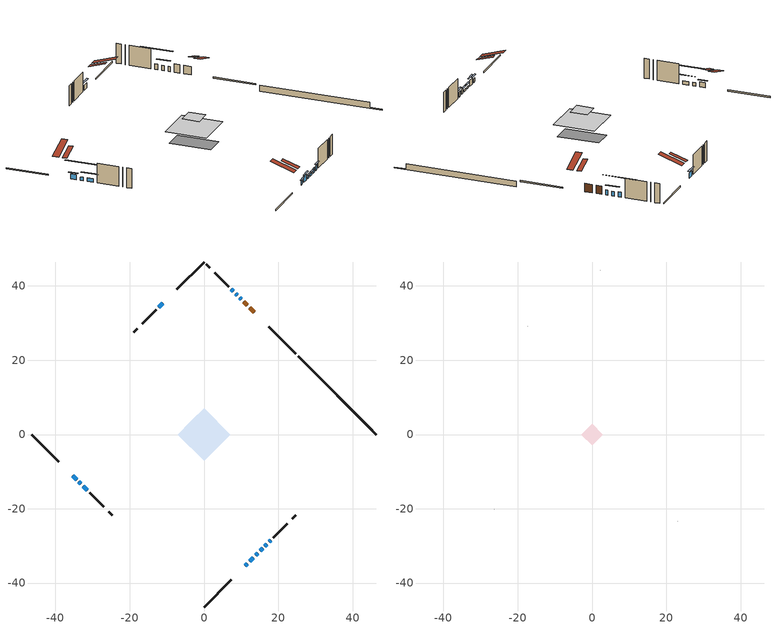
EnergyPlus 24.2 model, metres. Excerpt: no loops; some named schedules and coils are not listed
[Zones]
conditioned space
 floor adiabatic (AdiabaticFloorConstruction): -7.09,0 0,7.09 7.09,0 0,-7.09 z3.29
 floor foundation (Slab1 construction): -5.27,1.83 -1.83,5.27 5.27,-1.83 1.83,-5.27 z-0.61
 wall outside (RimJoist1 construction): 0,-46.44 7.31,-39.13 / -46.44,0 -39.13,-7.31 / 0,46.44 -7.31,39.13 / 24.7,21.74 17.39,29.05 z0.85:1.15
 wall outside (AdiabaticWallConstruction 1): 13.58,32.86 12.28,34.16 / 11.62,34.81 10.64,35.8 z0.85:2.88
 wall outside (AdiabaticWallConstruction): 9.98,36.46 9.65,36.79 / -35.31,-11.12 -34.31,-12.13 / 16.41,-30.03 16.85,-29.59 / 17.5,-28.93 18.01,-28.43 z0.85:2.07; 11.12,-35.31 11.68,-34.76 z0.85:1.77; 12.34,-34.1 13.27,-33.17 z0.85:2.3; -33.65,-12.78 -33.15,-13.29 z0.85:1.67; 13.93,-32.51 14.47,-31.97 / 15.12,-31.32 15.75,-30.68 z0.85:1.36; 8.99,37.44 8.51,37.93 z0.85:2.02; -32.49,-13.94 -31.41,-15.02 z0.85:1.69; 7.85,38.59 7.31,39.13 / -11.12,35.31 -12.2,34.23 z0.85:2.12
 wall outside (Wall1 construction): 18.66,-27.77 22.43,-24.01 / -30.76,-15.68 -27,-19.44 / -12.86,33.58 -16.62,29.82 / 6.65,39.78 2.89,43.54 z0.85:5.73
 wall outside (Wall4 construction): 23.75,-22.68 24.66,-21.78 / -25.67,-20.77 -24.76,-21.68 / -17.95,28.49 -18.86,27.58 / 1.56,44.87 0.66,45.78 z0.85:5.73
 wall foundation (FoundationWall1 construction): 25.36,21.08,-0.61 25.36,21.08,0.85 44.33,2.11,0.85 44.33,2.11,-0.38 46.44,0,-0.38 46.44,0,-0.61
 window (WindowConstruction 9): 9.98,36.46 9.65,36.79 z0.85:2.07
 window (WindowConstruction 5): 11.12,-35.31 11.68,-34.76 z0.85:1.76
 window (WindowConstruction 6): 12.34,-34.1 13.27,-33.17 z0.85:2.3
 window (WindowConstruction 7): -35.31,-11.12 -34.31,-12.13 z0.85:2.07
 window (WindowConstruction 8): -33.65,-12.78 -33.15,-13.29 z0.85:1.66
 window (WindowConstruction 11): 13.93,-32.51 14.47,-31.97 z0.85:1.36
 window (WindowConstruction 12): 15.12,-31.32 15.75,-30.69 z0.85:1.36
 window (WindowConstruction): 8.99,37.45 8.51,37.93 z0.85:2.02
 window (WindowConstruction 1): -32.49,-13.94 -31.41,-15.02 z0.85:1.69
 window (WindowConstruction 10): 16.41,-30.03 16.85,-29.59 z0.85:2.07
 window (WindowConstruction 2): 7.85,38.59 7.31,39.13 z0.85:2.12
 window (WindowConstruction 3): -11.12,35.31 -12.2,34.24 z0.85:2.12
 window (WindowConstruction 4): 17.51,-28.93 18.01,-28.43 z0.85:2.07
 door (Door): 13.58,32.86 12.28,34.16 z0.85:2.88
 door (Door 1): 11.62,34.81 10.64,35.8 z0.85:2.88
 ceiling adiabatic (AdiabaticFloorConstruction): 0,-7.09 7.09,0 0,7.09 -7.09,0 z3.29
 roof outside (Roof1 construction): 9.05,-37.39,5.73 4.94,-33.28,7.66 3.86,-34.36,7.66 7.97,-38.47,5.73; -37.39,-9.05,5.73 -33.28,-4.94,7.66 -34.36,-3.86,7.66 -38.47,-7.97,5.73; -9.05,37.39,5.73 -4.94,33.28,7.66 -3.86,34.36,7.66 -7.97,38.47,5.73; 15.65,30.79,5.73 11.54,26.68,7.66 12.63,25.6,7.66 16.73,29.7,5.73
attic - vented
 floor to conditioned space (Floor1 construction Reversed): -2.96,0 0,2.96 2.96,0 0,-2.96 z5.73
 wall outside (Wall3 construction): 23.08,-23.35 23.1,-23.34 / -26.34,-20.1 -26.33,-20.11 / -17.28,29.16 -17.29,29.15 / 2.24,44.2 2.22,44.22 z0.85:5.73
 roof outside (Roof2 construction): 10.47,-35.97,5.73 7.59,-33.09,7.08 6.83,-33.85,7.08 9.71,-36.73,5.73; -35.97,-10.47,5.73 -33.09,-7.59,7.08 -33.85,-6.83,7.08 -36.73,-9.71,5.73; -10.47,35.97,5.73 -7.59,33.09,7.08 -6.83,33.85,7.08 -9.71,36.73,5.73; 14.23,32.2,5.73 11.35,29.32,7.08 12.11,28.56,7.08 14.99,31.44,5.73
shading: 12.11,-34.33 10.69,-35.74 10.9,-35.96 12.32,-34.54 z2.37; 13.7,-32.74 11.91,-34.53 12.12,-34.74 13.91,-32.95 z2.91; -33.98,-12.45 -35.64,-10.8 -35.85,-11.01 -34.19,-12.66 z2.53; -30.56,-15.88 -36.24,-10.2 -36.45,-10.41 -30.77,-16.09 z5.32; 14.9,-31.54 13.5,-32.94 13.71,-33.15 15.11,-31.75 z1.97; 16.18,-30.25 14.69,-31.75 14.9,-31.96 16.39,-30.47 z1.97; 7.54,38.9 9.96,36.48 10.17,36.69 7.75,39.11 z3.39; -30.45,-15.99 -33.46,-12.98 -33.67,-13.19 -30.66,-16.2 z3.06; 4.72,41.72 10.44,36 10.65,36.21 4.93,41.93 z5.78; -12.74,33.7 -10.59,35.85 -10.8,36.06 -12.95,33.91 z2.88; 18.44,-28 17.07,-29.36 17.29,-29.57 18.65,-28.21 z2.68
[Building]
Building 1: Terrain=Suburbs
[Site:Location]
Mont Joli AP_QC: Latitude {deg}=48.61; Longitude {deg}=-68.21; Time Zone {hr}=-5; Elevation {m}=52; Keep Site Location Information=Yes
[Site:GroundTemperature:Shallow]
-0.843868, -3.04892, -3.2255, -2.1791, 2.02165, 6.20283, 9.82768, 12.1239, 12.319, 10.4514, 6.91898, 2.86606
[Site:WaterMainsTemperature]
Calculation Method=Schedule; Temperature Schedule=mains temperature schedule
[Material] Roughness=Rough; Thermal Absorptance=0.9
Name | Thickness {m} | Conductivity {W/m-K} | Density {kg/m3} | Specific Heat {J/kg-K} | Solar Absorptance | Visible Absorptance
asphalt or fiberglass shingles | 0.00635 | 0.162714 | 1121.4 | 1465.45 | 0.4 | 0.4
ceiling stud and cavity | 0.1397 | 0.0922525 | 65.682 | 1177.47 | 0.7 | 0.7
concrete 4.0 in. | 0.1016 | 1.803125 | 2242.8 | 837.4 | 0.7 | 0.7
concrete 8.0 in. | 0.2032 | 1.803125 | 2242.8 | 837.4 | 0.7 | 0.7
door material | 0.04445 | 0.0451087 | 512.64 | 1214.23 | 0.7 | 0.7
door material 1 | 0.04445 | 0.188738 | 512.64 | 1214.23 | 0.7 | 0.7
floor covering | 0.0127 | 0.0433444 | 54.468 | 1339.84 | 0.6 | 0.6
floor rigid ins; wall rigid ins | 0.512978 | 0.029427 | 32.04 | 1214.23 | 0.7 | 0.7
floor stud and cavity | 0.1397 | 1.75129 | 37.0049 | 1207.88 | 0.7 | 0.7
furniture material conditioned space 1 | 0.1524 | 0.115458 | 640.8 | 1214.23 | 0.6 | 0.6
gypsum board | 0.0127 | 0.160291 | 801 | 837.4 | 0.6 | 0.6
osb sheathing 0.5 in. | 0.0127 | 0.115458 | 512.64 | 1214.23 | 0.7 | 0.7
osb sheathing 0.75 in. | 0.01905 | 0.115458 | 512.64 | 1214.23 | 0.7 | 0.7
rim joist stud and cavity | 0.0508 | 0.182071 | 50.32683 | 1063.81 | 0.6 | 0.6
roof stud and cavity | 0.2032 | 0.140769 | 78.34581 | 1123.46 | 0.7 | 0.7
wall stud and cavity | 0.1397 | 0.171359 | 139.0536 | 1170.24 | 0.7 | 0.7
wall stud and cavity 1 | 0.0889 | 6.9971 | 50.32683 | 1063.81 | 0.6 | 0.6
wall stud and cavity 2 | 0.1397 | 0.245901 | 139.0536 | 1170.24 | 0.7 | 0.7
wall stud and cavity 3 | 0.0889 | 0.380278 | 52.3479 | 1209.89 | 0.7 | 0.7
wall stud and cavity 4 | 0.0889 | 0.391764 | 83.0341 | 1211.67 | 0.7 | 0.7
wood siding | 0.0254 | 0.102417 | 544.68 | 1172.36 | 0.4 | 0.4
wood siding 1 | 0.00254 | 0.102417 | 544.68 | 1172.36 | 0.4 | 0.4
wood siding 2; wood siding 3; wood siding 4 | 0.0254 | 0.102417 | 544.68 | 1172.36 | 0.7 | 0.7
[WindowMaterial:SimpleGlazingSystem]
Name | U-Factor {W/m2-K} | Solar Heat Gain Coefficient
WindowMaterial | 3.01388 | 0.51
WindowMaterial 1 | 3.04 | 0.48
WindowMaterial 10 | 3.04795 | 0.43
WindowMaterial 2 | 3.00196 | 0.53
WindowMaterial 3 | 3.00934 | 0.52
WindowMaterial 4 | 3.03035 | 0.49
WindowMaterial 5 | 2.96619 | 0.59
WindowMaterial 6 | 3.04511 | 0.46
WindowMaterial 7 | 4.19434 | 0.66
WindowMaterial 8 | 4.0734 | 0.67
WindowMaterial 9 | 3.05817 | 0.41
[Construction]
AdiabaticFloorConstruction: floor stud and cavity, floor rigid ins, osb sheathing 0.75 in., floor covering
AdiabaticWallConstruction: wood siding 3, wall rigid ins, wall stud and cavity 3, gypsum board
AdiabaticWallConstruction 1: wood siding 4, wall rigid ins, wall stud and cavity 3, gypsum board
Door: door material
Door 1: door material 1
Floor1 construction Reversed: gypsum board, ceiling stud and cavity
FoundationWall1 construction: concrete 8.0 in.
furniture construction conditioned space 1: furniture material conditioned space 1
PartitionWallConstruction: gypsum board, wall stud and cavity 4, gypsum board
RimJoist1 construction: wood siding 2, rim joist stud and cavity
Roof1 construction: asphalt or fiberglass shingles, osb sheathing 0.75 in., roof stud and cavity, gypsum board
Roof2 construction: asphalt or fiberglass shingles
Slab1 construction: concrete 4.0 in.
Wall1 construction: wood siding, osb sheathing 0.5 in., wall stud and cavity, gypsum board
Wall3 construction: wood siding 1, wall stud and cavity 1
Wall4 construction: wood siding, osb sheathing 0.5 in., wall stud and cavity 2, gypsum board
WindowConstruction: WindowMaterial
WindowConstruction 1: WindowMaterial 1
WindowConstruction 10: WindowMaterial 8
WindowConstruction 11: WindowMaterial 9
WindowConstruction 12: WindowMaterial 10
WindowConstruction 2; WindowConstruction 3: WindowMaterial 2
WindowConstruction 4; WindowConstruction 7: WindowMaterial 3
WindowConstruction 5: WindowMaterial 4
WindowConstruction 6: WindowMaterial 5
WindowConstruction 8: WindowMaterial 6
WindowConstruction 9: WindowMaterial 7
[Zone] Multiplier=1; Part of Total Floor Area=Yes
Name | Volume {m3}
attic - vented | 3.85508
conditioned space | 298.5
[Space]
Name | Zone | Volume {m3}
attic - vented 1 | attic - vented | 3.85508
conditioned space 1 | conditioned space | 298.5
[ZoneInfiltration:EffectiveLeakageArea]
infil attic - vented 1: Zone or Space=attic - vented 1; Schedule=Always On Discrete; Effective Air Leakage Area {cm2}=608.348; Stack Coefficient=0.000433543; Wind Coefficient=1.40681e-05
[ZoneMixing]
whole house fan mix: Zone or Space=attic - vented; Schedule=Always On Continuous; Design Flow Rate Calculation Method=Flow/Zone; Design Flow Rate {m3/s}=0; Source Zone or Space=conditioned space
[SurfaceProperty:ExposedFoundationPerimeter]
Slab1: Exposed Perimeter Calculation Method=TotalExposedPerimeter; Total Exposed Perimeter {m}=29.81
[InternalMass] Zone or ZoneList=conditioned space; Space or SpaceList=conditioned space 1
Name | Construction | Surface Area {m2}
furniture mass conditioned space 1 | furniture construction conditioned space 1 | 59.7279
partition wall mass | PartitionWallConstruction | 149.32
[Lights]
interior lighting: Zone or ZoneList or Space or SpaceList=conditioned space 1; Schedule=interior lighting schedule; Design Level Calculation Method=LightingLevel; Lighting Level {W}=343.2; Return Air Fraction=0; Fraction Radiant=0.6; Fraction Visible=0.2; Fraction Replaceable=1
[People]
occupants: Zone or ZoneList or Space or SpaceList=conditioned space 1; Number of People Schedule=occupants schedule; Number of People Calculation Method=People; Number of People=3; Fraction Radiant=0.314171; Sensible Heat Fraction=0.56303; Activity Level Schedule=occupants activity schedule; Carbon Dioxide Generation Rate {m3/s-W}=0; Enable ASHRAE 55 Comfort Warnings=No; Mean Radiant Temperature Calculation Type=EnclosureAveraged
[ElectricEquipment] Zone or ZoneList or Space or SpaceList=conditioned space 1; Design Level Calculation Method=EquipmentLevel
Name | Schedule | Design Level {W} | Fraction Latent | Fraction Radiant | Fraction Lost
clothes dryer | clothes dryer schedule | 140.772 | 0.015 | 0.081 | 0.85
clothes washer | clothes washer schedule | 32.1985 | 0.03 | 0.162 | 0.7
cooking range | cooking range schedule | 215.147 | 0.08 | 0.432 | 0.2
dishwasher | dishwasher schedule | 66.8632 | 0.3 | 0.18 | 0.4
fridge | fridge schedule | 72.9452 | 0 | 0.6 | 0
mech vent bath fan 0 | mech vent bath fan 0 schedule | 100 | 0 | 0 | 1
mech vent house fan | mech vent house fan schedule | 0 | 0 | 0 | 1
mech vent house fan cfis | mech vent house fan cfis schedule | 0 | 0 | 0 | 0
misc plug loads | misc plug loads schedule | 494.7 | 0.045 | 0.513 | 0.1
whole house fan | Always On Discrete | 0 | 0 | 0 | 1
[OtherEquipment] Zone or ZoneList or Space or SpaceList=conditioned space 1; Design Level Calculation Method=EquipmentLevel
Name | Fuel Type | Schedule | Design Level {W} | Fraction Latent | Fraction Radiant | Fraction Lost
clothes dryer 1 | Electricity | clothes dryer schedule | 0 | 0.015 | 0.081 | 0.85
cooking range 1 | Electricity | cooking range schedule | 0 | 0.08 | 0.432 | 0.2
general water use latent | None | general water use schedule | 62.594 | 1 | 0 | 0
general water use sensible | None | general water use schedule | -61.6891 | 0 | 0.6 | 0
mech vent house fan latent load | None | Always On Discrete | 0 | 1 | 0 | 0
mech vent house fan sensible load | None | Always On Discrete | 0 | 0 | 0 | 0
water heater energy adjustment1 | Electricity | Always On Discrete | 0.01 | 0 | 0 | 1
[ZoneInfiltration:DesignFlowRate] Zone or ZoneList or Space or SpaceList=conditioned space 1; Schedule=Always On Discrete; Design Flow Rate Calculation Method=Flow/Zone; Design Flow Rate {m3/s}=0
infil flow; natural vent flow; whole house fan flow
[ZoneControl:Thermostat]
conditioned space Thermostat: Zone or ZoneList=conditioned space; Control Type Schedule=conditioned space Thermostat Schedule; Control 1=conditioned space temperature setpoint; Temperature Difference Between Cutout And Setpoint {deltaC}=0
[ThermostatSetpoint:DualSetpoint]
conditioned space temperature setpoint: Heating Setpoint Temperature Schedule=heating setpoint; Cooling Setpoint Temperature Schedule=cooling setpoint
[AirLoopHVAC:UnitarySystem]
unit heater unitary system: Control Type=Load; Controlling Zone or Thermostat Location=conditioned space; Dehumidification Control Type=None; Availability Schedule=Always On Discrete; Supply Fan=unit heater supply fan; Fan Placement=BlowThrough; Supply Air Fan Operating Mode Schedule=unit heater auto fan schedule; Heating Coil=unit heater htg coil; DX Heating Coil Sizing Ratio=1; Use DOAS DX Cooling Coil=No; Minimum Supply Air Temperature {C}=2; Latent Load Control=SensibleOnlyLoadControl; Cooling Supply Air Flow Rate Method=None; Heating Supply Air Flow Rate Method=SupplyAirFlowRate; Heating Supply Air Flow Rate {m3/s}=1.13834; No Load Supply Air Flow Rate Method=SupplyAirFlowRate; No Load Supply Air Flow Rate {m3/s}=0; No Load Supply Air Flow Rate Control Set To Low Speed=Yes; Maximum Supply Air Temperature {C}=48.8889; Maximum Outdoor Dry-Bulb Temperature for Supplemental Heater Operation {C}=21; Ancillary On-Cycle Electric Power {W}=0; Ancillary Off-Cycle Electric Power {W}=0
[Zone equipment]
conditioned space: unit heater unitary system, electric baseboard
[Foundation:Kiva]
Foundation Kiva 1: Initial Indoor Air Temperature {C}=18; Wall Height Above Grade {m}=0.849996; Wall Depth Below Slab {m}=0.2032
[Foundation:Kiva:Settings]
Soil Conductivity {W/m-K}=0.849921; Soil Density {kg/m3}=1842.3; Soil Specific Heat {J/kg-K}=418.7; Ground Solar Absorptivity=0.9; Ground Thermal Absorptivity=0.9; Ground Surface Roughness {m}=0.03; Far-Field Width {m}=40; Deep-Ground Boundary Condition=ZeroFlux; Deep-Ground Depth {m}=40; Minimum Cell Dimension {m}=0.2; Maximum Cell Growth Coefficient=3; Simulation Timestep=Timestep
[Exterior:Lights]
exterior lighting: Schedule=exterior lighting schedule; Design Level {W}=75.6
[EnergyManagementSystem:Sensor] Output:Variable or Output:Meter Index Key=conditioned space
Name | Output:Variable or Output:Meter
conditioned_space_clg_unmet_s | Zone Cooling Setpoint Not Met Time
conditioned_space_htg_unmet_s | Zone Heating Setpoint Not Met Time
fridge_tin_s; tin_s; tin_s_1 | Zone Mean Air Temperature
tout_s | Zone Outdoor Air Drybulb Temperature
win_s | Zone Air Humidity Ratio
[Schedule:Constant]
Name | Hourly Value
Always On Continuous; mech vent house fan schedule; mech vent house fan cfis schedule; Always On Discrete | 1
occupants activity schedule | 117.228
fridge schedule; unit heater auto fan schedule | 0
[Schedule:Week:Daily]
interior lighting schedule Week Rule - Jan1-Jan27: interior lighting schedule day, interior lighting schedule day, interior lighting schedule day, interior lighting schedule day, interior lighting schedule day, interior lighting schedule day, interior lighting schedule day, interior lighting schedule default day, interior lighting schedule default day, interior lighting schedule default day, interior lighting schedule default day, interior lighting schedule default day
interior lighting schedule Week Rule - Jan28-Feb3: interior lighting schedule day, interior lighting schedule day, interior lighting schedule day, interior lighting schedule day, interior lighting schedule day 1, interior lighting schedule day 1, interior lighting schedule day 1, interior lighting schedule default day, interior lighting schedule default day, interior lighting schedule default day, interior lighting schedule default day, interior lighting schedule default day
interior lighting schedule Week Rule - Feb4-Feb24: interior lighting schedule day 1, interior lighting schedule day 1, interior lighting schedule day 1, interior lighting schedule day 1, interior lighting schedule day 1, interior lighting schedule day 1, interior lighting schedule day 1, interior lighting schedule default day, interior lighting schedule default day, interior lighting schedule default day, interior lighting schedule default day, interior lighting schedule default day
interior lighting schedule Week Rule - Feb25-Mar3: interior lighting schedule day 1, interior lighting schedule day 1, interior lighting schedule day 1, interior lighting schedule day 1, interior lighting schedule day 2, interior lighting schedule day 2, interior lighting schedule day 2, interior lighting schedule default day, interior lighting schedule default day, interior lighting schedule default day, interior lighting schedule default day, interior lighting schedule default day
interior lighting schedule Week Rule - Mar4-Mar31: interior lighting schedule day 2, interior lighting schedule day 2, interior lighting schedule day 2, interior lighting schedule day 2, interior lighting schedule day 2, interior lighting schedule day 2, interior lighting schedule day 2, interior lighting schedule default day, interior lighting schedule default day, interior lighting schedule default day, interior lighting schedule default day, interior lighting schedule default day
interior lighting schedule Week Rule - Apr1-Apr28: interior lighting schedule day 3, interior lighting schedule day 3, interior lighting schedule day 3, interior lighting schedule day 3, interior lighting schedule day 3, interior lighting schedule day 3, interior lighting schedule day 3, interior lighting schedule default day, interior lighting schedule default day, interior lighting schedule default day, interior lighting schedule default day, interior lighting schedule default day
interior lighting schedule Week Rule - Apr29-May5: interior lighting schedule day 3, interior lighting schedule day 3, interior lighting schedule day 4, interior lighting schedule day 4, interior lighting schedule day 4, interior lighting schedule day 4, interior lighting schedule day 4, interior lighting schedule default day, interior lighting schedule default day, interior lighting schedule default day, interior lighting schedule default day, interior lighting schedule default day
interior lighting schedule Week Rule - May6-May26: interior lighting schedule day 4, interior lighting schedule day 4, interior lighting schedule day 4, interior lighting schedule day 4, interior lighting schedule day 4, interior lighting schedule day 4, interior lighting schedule day 4, interior lighting schedule default day, interior lighting schedule default day, interior lighting schedule default day, interior lighting schedule default day, interior lighting schedule default day
interior lighting schedule Week Rule - May27-Jun2: interior lighting schedule day 4, interior lighting schedule day 4, interior lighting schedule day 4, interior lighting schedule day 4, interior lighting schedule day 4, interior lighting schedule day 5, interior lighting schedule day 5, interior lighting schedule default day, interior lighting schedule default day, interior lighting schedule default day, interior lighting schedule default day, interior lighting schedule default day
interior lighting schedule Week Rule - Jun3-Jun30: interior lighting schedule day 5, interior lighting schedule day 5, interior lighting schedule day 5, interior lighting schedule day 5, interior lighting schedule day 5, interior lighting schedule day 5, interior lighting schedule day 5, interior lighting schedule default day, interior lighting schedule default day, interior lighting schedule default day, interior lighting schedule default day, interior lighting schedule default day
interior lighting schedule Week Rule - Jul1-Jul28: interior lighting schedule day 6, interior lighting schedule day 6, interior lighting schedule day 6, interior lighting schedule day 6, interior lighting schedule day 6, interior lighting schedule day 6, interior lighting schedule day 6, interior lighting schedule default day, interior lighting schedule default day, interior lighting schedule default day, interior lighting schedule default day, interior lighting schedule default day
interior lighting schedule Week Rule - Jul29-Aug4: interior lighting schedule day 6, interior lighting schedule day 6, interior lighting schedule day 6, interior lighting schedule day 7, interior lighting schedule day 7, interior lighting schedule day 7, interior lighting schedule day 7, interior lighting schedule default day, interior lighting schedule default day, interior lighting schedule default day, interior lighting schedule default day, interior lighting schedule default day
interior lighting schedule Week Rule - Aug5-Aug25: interior lighting schedule day 7, interior lighting schedule day 7, interior lighting schedule day 7, interior lighting schedule day 7, interior lighting schedule day 7, interior lighting schedule day 7, interior lighting schedule day 7, interior lighting schedule default day, interior lighting schedule default day, interior lighting schedule default day, interior lighting schedule default day, interior lighting schedule default day
interior lighting schedule Week Rule - Aug26-Sep1: interior lighting schedule day 7, interior lighting schedule day 7, interior lighting schedule day 7, interior lighting schedule day 7, interior lighting schedule day 7, interior lighting schedule day 7, interior lighting schedule day 8, interior lighting schedule default day, interior lighting schedule default day, interior lighting schedule default day, interior lighting schedule default day, interior lighting schedule default day
interior lighting schedule Week Rule - Sep2-Sep29: interior lighting schedule day 8, interior lighting schedule day 8, interior lighting schedule day 8, interior lighting schedule day 8, interior lighting schedule day 8, interior lighting schedule day 8, interior lighting schedule day 8, interior lighting schedule default day, interior lighting schedule default day, interior lighting schedule default day, interior lighting schedule default day, interior lighting schedule default day
interior lighting schedule Week Rule - Sep30-Oct6: interior lighting schedule day 8, interior lighting schedule day 9, interior lighting schedule day 9, interior lighting schedule day 9, interior lighting schedule day 9, interior lighting schedule day 9, interior lighting schedule day 9, interior lighting schedule default day, interior lighting schedule default day, interior lighting schedule default day, interior lighting schedule default day, interior lighting schedule default day
interior lighting schedule Week Rule - Oct7-Oct27: interior lighting schedule day 9, interior lighting schedule day 9, interior lighting schedule day 9, interior lighting schedule day 9, interior lighting schedule day 9, interior lighting schedule day 9, interior lighting schedule day 9, interior lighting schedule default day, interior lighting schedule default day, interior lighting schedule default day, interior lighting schedule default day, interior lighting schedule default day
interior lighting schedule Week Rule - Oct28-Nov3: interior lighting schedule day 9, interior lighting schedule day 9, interior lighting schedule day 9, interior lighting schedule day 9, interior lighting schedule day 10, interior lighting schedule day 10, interior lighting schedule day 10, interior lighting schedule default day, interior lighting schedule default day, interior lighting schedule default day, interior lighting schedule default day, interior lighting schedule default day
interior lighting schedule Week Rule - Nov4-Nov24: interior lighting schedule day 10, interior lighting schedule day 10, interior lighting schedule day 10, interior lighting schedule day 10, interior lighting schedule day 10, interior lighting schedule day 10, interior lighting schedule day 10, interior lighting schedule default day, interior lighting schedule default day, interior lighting schedule default day, interior lighting schedule default day, interior lighting schedule default day
interior lighting schedule Week Rule - Nov25-Dec1: interior lighting schedule day 10, interior lighting schedule day 10, interior lighting schedule day 10, interior lighting schedule day 10, interior lighting schedule day 10, interior lighting schedule day 10, interior lighting schedule day 11, interior lighting schedule default day, interior lighting schedule default day, interior lighting schedule default day, interior lighting schedule default day, interior lighting schedule default day
interior lighting schedule Week Rule - Dec2-Dec31: interior lighting schedule day 11, interior lighting schedule day 11, interior lighting schedule day 11, interior lighting schedule day 11, interior lighting schedule day 11, interior lighting schedule day 11, interior lighting schedule day 11, interior lighting schedule default day, interior lighting schedule default day, interior lighting schedule default day, interior lighting schedule default day, interior lighting schedule default day
occupants schedule Week Rule - Jan1-Dec31: occupants schedule day, occupants schedule day, occupants schedule day, occupants schedule day, occupants schedule day, occupants schedule day, occupants schedule day, occupants schedule default day, occupants schedule default day, occupants schedule default day, occupants schedule default day, occupants schedule default day
clothes dryer schedule Week Rule - Jan1-Dec31: clothes dryer schedule day, clothes dryer schedule day, clothes dryer schedule day, clothes dryer schedule day, clothes dryer schedule day, clothes dryer schedule day, clothes dryer schedule day, clothes dryer schedule default day, clothes dryer schedule default day, clothes dryer schedule default day, clothes dryer schedule default day, clothes dryer schedule default day
clothes washer schedule Week Rule - Jan1-Dec31: clothes washer schedule day, clothes washer schedule day, clothes washer schedule day, clothes washer schedule day, clothes washer schedule day, clothes washer schedule day, clothes washer schedule day, clothes washer schedule default day, clothes washer schedule default day, clothes washer schedule default day, clothes washer schedule default day, clothes washer schedule default day
cooking range schedule Week Rule - Jan1-Dec31: cooking range schedule day, cooking range schedule day, cooking range schedule day, cooking range schedule day, cooking range schedule day, cooking range schedule day, cooking range schedule day, cooking range schedule default day, cooking range schedule default day, cooking range schedule default day, cooking range schedule default day, cooking range schedule default day
dishwasher schedule Week Rule - Jan1-Dec31: dishwasher schedule day, dishwasher schedule day, dishwasher schedule day, dishwasher schedule day, dishwasher schedule day, dishwasher schedule day, dishwasher schedule day, dishwasher schedule default day, dishwasher schedule default day, dishwasher schedule default day, dishwasher schedule default day, dishwasher schedule default day
mech vent bath fan 0 schedule Week Rule - Jan1-Dec31: mech vent bath fan 0 schedule day, mech vent bath fan 0 schedule day, mech vent bath fan 0 schedule day, mech vent bath fan 0 schedule day, mech vent bath fan 0 schedule day, mech vent bath fan 0 schedule day, mech vent bath fan 0 schedule day, mech vent bath fan 0 schedule default day, mech vent bath fan 0 schedule default day, mech vent bath fan 0 schedule default day, mech vent bath fan 0 schedule default day, mech vent bath fan 0 schedule default day
misc plug loads schedule Week Rule - Jan1-Dec31: misc plug loads schedule day, misc plug loads schedule day, misc plug loads schedule day, misc plug loads schedule day, misc plug loads schedule day, misc plug loads schedule day, misc plug loads schedule day, misc plug loads schedule default day, misc plug loads schedule default day, misc plug loads schedule default day, misc plug loads schedule default day, misc plug loads schedule default day
general water use schedule Week Rule - Jan1-Dec31: general water use schedule day, general water use schedule day, general water use schedule day, general water use schedule day, general water use schedule day, general water use schedule day, general water use schedule day, general water use schedule default day, general water use schedule default day, general water use schedule default day, general water use schedule default day, general water use schedule default day
exterior lighting schedule Week Rule - Jan1-Jan27: exterior lighting schedule day, exterior lighting schedule day, exterior lighting schedule day, exterior lighting schedule day, exterior lighting schedule day, exterior lighting schedule day, exterior lighting schedule day, exterior lighting schedule default day, exterior lighting schedule default day, exterior lighting schedule default day, exterior lighting schedule default day, exterior lighting schedule default day
exterior lighting schedule Week Rule - Jan28-Feb3: exterior lighting schedule day, exterior lighting schedule day, exterior lighting schedule day, exterior lighting schedule day, exterior lighting schedule day 1, exterior lighting schedule day 1, exterior lighting schedule day 1, exterior lighting schedule default day, exterior lighting schedule default day, exterior lighting schedule default day, exterior lighting schedule default day, exterior lighting schedule default day
exterior lighting schedule Week Rule - Feb4-Feb24: exterior lighting schedule day 1, exterior lighting schedule day 1, exterior lighting schedule day 1, exterior lighting schedule day 1, exterior lighting schedule day 1, exterior lighting schedule day 1, exterior lighting schedule day 1, exterior lighting schedule default day, exterior lighting schedule default day, exterior lighting schedule default day, exterior lighting schedule default day, exterior lighting schedule default day
exterior lighting schedule Week Rule - Feb25-Mar3: exterior lighting schedule day 1, exterior lighting schedule day 1, exterior lighting schedule day 1, exterior lighting schedule day 1, exterior lighting schedule day 2, exterior lighting schedule day 2, exterior lighting schedule day 2, exterior lighting schedule default day, exterior lighting schedule default day, exterior lighting schedule default day, exterior lighting schedule default day, exterior lighting schedule default day
exterior lighting schedule Week Rule - Mar4-Mar31: exterior lighting schedule day 2, exterior lighting schedule day 2, exterior lighting schedule day 2, exterior lighting schedule day 2, exterior lighting schedule day 2, exterior lighting schedule day 2, exterior lighting schedule day 2, exterior lighting schedule default day, exterior lighting schedule default day, exterior lighting schedule default day, exterior lighting schedule default day, exterior lighting schedule default day
exterior lighting schedule Week Rule - Apr1-Apr28: exterior lighting schedule day 3, exterior lighting schedule day 3, exterior lighting schedule day 3, exterior lighting schedule day 3, exterior lighting schedule day 3, exterior lighting schedule day 3, exterior lighting schedule day 3, exterior lighting schedule default day, exterior lighting schedule default day, exterior lighting schedule default day, exterior lighting schedule default day, exterior lighting schedule default day
exterior lighting schedule Week Rule - Apr29-May5: exterior lighting schedule day 3, exterior lighting schedule day 3, exterior lighting schedule day 4, exterior lighting schedule day 4, exterior lighting schedule day 4, exterior lighting schedule day 4, exterior lighting schedule day 4, exterior lighting schedule default day, exterior lighting schedule default day, exterior lighting schedule default day, exterior lighting schedule default day, exterior lighting schedule default day
exterior lighting schedule Week Rule - May6-May26: exterior lighting schedule day 4, exterior lighting schedule day 4, exterior lighting schedule day 4, exterior lighting schedule day 4, exterior lighting schedule day 4, exterior lighting schedule day 4, exterior lighting schedule day 4, exterior lighting schedule default day, exterior lighting schedule default day, exterior lighting schedule default day, exterior lighting schedule default day, exterior lighting schedule default day
exterior lighting schedule Week Rule - May27-Jun2: exterior lighting schedule day 4, exterior lighting schedule day 4, exterior lighting schedule day 4, exterior lighting schedule day 4, exterior lighting schedule day 4, exterior lighting schedule day 5, exterior lighting schedule day 5, exterior lighting schedule default day, exterior lighting schedule default day, exterior lighting schedule default day, exterior lighting schedule default day, exterior lighting schedule default day
exterior lighting schedule Week Rule - Jun3-Jun30: exterior lighting schedule day 5, exterior lighting schedule day 5, exterior lighting schedule day 5, exterior lighting schedule day 5, exterior lighting schedule day 5, exterior lighting schedule day 5, exterior lighting schedule day 5, exterior lighting schedule default day, exterior lighting schedule default day, exterior lighting schedule default day, exterior lighting schedule default day, exterior lighting schedule default day
exterior lighting schedule Week Rule - Jul1-Jul28: exterior lighting schedule day 6, exterior lighting schedule day 6, exterior lighting schedule day 6, exterior lighting schedule day 6, exterior lighting schedule day 6, exterior lighting schedule day 6, exterior lighting schedule day 6, exterior lighting schedule default day, exterior lighting schedule default day, exterior lighting schedule default day, exterior lighting schedule default day, exterior lighting schedule default day
exterior lighting schedule Week Rule - Jul29-Aug4: exterior lighting schedule day 6, exterior lighting schedule day 6, exterior lighting schedule day 6, exterior lighting schedule day 7, exterior lighting schedule day 7, exterior lighting schedule day 7, exterior lighting schedule day 7, exterior lighting schedule default day, exterior lighting schedule default day, exterior lighting schedule default day, exterior lighting schedule default day, exterior lighting schedule default day
exterior lighting schedule Week Rule - Aug5-Aug25: exterior lighting schedule day 7, exterior lighting schedule day 7, exterior lighting schedule day 7, exterior lighting schedule day 7, exterior lighting schedule day 7, exterior lighting schedule day 7, exterior lighting schedule day 7, exterior lighting schedule default day, exterior lighting schedule default day, exterior lighting schedule default day, exterior lighting schedule default day, exterior lighting schedule default day
[Schedule:Year]
interior lighting schedule: interior lighting schedule Week Rule - Jan1-Jan27, 1, 1, 1, 27, interior lighting schedule Week Rule - Jan28-Feb3, 1, 28, 2, 3, interior lighting schedule Week Rule - Feb4-Feb24, 2, 4, 2, 24, interior lighting schedule Week Rule - Feb25-Mar3, 2, 25, 3, 3, interior lighting schedule Week Rule - Mar4-Mar31, 3, 4, 3, 31, interior lighting schedule Week Rule - Apr1-Apr28, 4, 1, 4, 28, interior lighting schedule Week Rule - Apr29-May5, 4, 29, 5, 5, interior lighting schedule Week Rule - May6-May26, 5, 6, 5, 26, interior lighting schedule Week Rule - May27-Jun2, 5, 27, 6, 2, interior lighting schedule Week Rule - Jun3-Jun30, 6, 3, 6, 30, interior lighting schedule Week Rule - Jul1-Jul28, 7, 1, 7, 28, interior lighting schedule Week Rule - Jul29-Aug4, 7, 29, 8, 4, interior lighting schedule Week Rule - Aug5-Aug25, 8, 5, 8, 25, interior lighting schedule Week Rule - Aug26-Sep1, 8, 26, 9, 1, interior lighting schedule Week Rule - Sep2-Sep29, 9, 2, 9, 29, interior lighting schedule Week Rule - Sep30-Oct6, 9, 30, 10, 6, interior lighting schedule Week Rule - Oct7-Oct27, 10, 7, 10, 27, interior lighting schedule Week Rule - Oct28-Nov3, 10, 28, 11, 3, interior lighting schedule Week Rule - Nov4-Nov24, 11, 4, 11, 24, interior lighting schedule Week Rule - Nov25-Dec1, 11, 25, 12, 1, interior lighting schedule Week Rule - Dec2-Dec31, 12, 2, 12, 31
occupants schedule: occupants schedule Week Rule - Jan1-Dec31, 1, 1, 12, 31
clothes dryer schedule: clothes dryer schedule Week Rule - Jan1-Dec31, 1, 1, 12, 31
clothes washer schedule: clothes washer schedule Week Rule - Jan1-Dec31, 1, 1, 12, 31
cooking range schedule: cooking range schedule Week Rule - Jan1-Dec31, 1, 1, 12, 31
dishwasher schedule: dishwasher schedule Week Rule - Jan1-Dec31, 1, 1, 12, 31
mech vent bath fan 0 schedule: mech vent bath fan 0 schedule Week Rule - Jan1-Dec31, 1, 1, 12, 31
misc plug loads schedule: misc plug loads schedule Week Rule - Jan1-Dec31, 1, 1, 12, 31
general water use schedule: general water use schedule Week Rule - Jan1-Dec31, 1, 1, 12, 31
exterior lighting schedule: exterior lighting schedule Week Rule - Jan1-Jan27, 1, 1, 1, 27, exterior lighting schedule Week Rule - Jan28-Feb3, 1, 28, 2, 3, exterior lighting schedule Week Rule - Feb4-Feb24, 2, 4, 2, 24, exterior lighting schedule Week Rule - Feb25-Mar3, 2, 25, 3, 3, exterior lighting schedule Week Rule - Mar4-Mar31, 3, 4, 3, 31, exterior lighting schedule Week Rule - Apr1-Apr28, 4, 1, 4, 28, exterior lighting schedule Week Rule - Apr29-May5, 4, 29, 5, 5, exterior lighting schedule Week Rule - May6-May26, 5, 6, 5, 26, exterior lighting schedule Week Rule - May27-Jun2, 5, 27, 6, 2, exterior lighting schedule Week Rule - Jun3-Jun30, 6, 3, 6, 30, exterior lighting schedule Week Rule - Jul1-Jul28, 7, 1, 7, 28, exterior lighting schedule Week Rule - Jul29-Aug4, 7, 29, 8, 4, exterior lighting schedule Week Rule - Aug5-Aug25, 8, 5, 8, 25, exterior lighting schedule Week Rule - Aug26-Sep1, 8, 26, 9, 1, exterior lighting schedule Week Rule - Sep2-Sep29, 9, 2, 9, 29, exterior lighting schedule Week Rule - Sep30-Oct6, 9, 30, 10, 6, exterior lighting schedule Week Rule - Oct7-Oct27, 10, 7, 10, 27, exterior lighting schedule Week Rule - Oct28-Nov3, 10, 28, 11, 3, exterior lighting schedule Week Rule - Nov4-Nov24, 11, 4, 11, 24, exterior lighting schedule Week Rule - Nov25-Dec1, 11, 25, 12, 1, exterior lighting schedule Week Rule - Dec2-Dec31, 12, 2, 12, 31
[Schedule:Compact]
conditioned space Thermostat Schedule: Through: 12/31, For: AllDays, Until: 24:00, 4
mains temperature schedule: Through: 01/01, For: AllDays, Until: 24:00, 4.55833, Through: 01/02, For: AllDays, Until: 24:00, 4.48833, Through: 01/03, For: AllDays, Until: 24:00, 4.41944, Through: 01/04, For: AllDays, Until: 24:00, 4.35111, Through: 01/05, For: AllDays, Until: 24:00, 4.28389, Through: 01/06, For: AllDays, Until: 24:00, 4.21778, Through: 01/07, For: AllDays, Until: 24:00, 4.15278, Through: 01/08, For: AllDays, Until: 24:00, 4.08889, Through: 01/09, For: AllDays, Until: 24:00, 4.02611, Through: 01/10, For: AllDays, Until: 24:00, 3.96444, Through: 01/11, For: AllDays, Until: 24:00, 3.90333, Through: 01/12, For: AllDays, Until: 24:00, 3.84389, Through: 01/13, For: AllDays, Until: 24:00, 3.78556, Through: 01/14, For: AllDays, Until: 24:00, 3.72833, Through: 01/15, For: AllDays, Until: 24:00, 3.67222, Through: 01/16, For: AllDays, Until: 24:00, 3.61722, Through: 01/17, For: AllDays, Until: 24:00, 3.56333, Through: 01/18, For: AllDays, Until: 24:00, 3.51111, Through: 01/19, For: AllDays, Until: 24:00, 3.46, Through: 01/20, For: AllDays, Until: 24:00, 3.41, Through: 01/21, For: AllDays, Until: 24:00, 3.36111, Through: 01/22, For: AllDays, Until: 24:00, 3.31389, Through: 01/23, For: AllDays, Until: 24:00, 3.26778, Through: 01/24, For: AllDays, Until: 24:00, 3.22278, Through: 01/25, For: AllDays, Until: 24:00, 3.17944, Through: 01/26, For: AllDays, Until: 24:00, 3.13722, Through: 01/27, For: AllDays, Until: 24:00, 3.09667, Through: 01/28, For: AllDays, Until: 24:00, 3.05722, Through: 01/29, For: AllDays, Until: 24:00, 3.01944, Through: 01/30, For: AllDays, Until: 24:00, 2.98278, Through: 01/31, For: AllDays, Until: 24:00, 2.94778, Through: 02/01, For: AllDays, Until: 24:00, 2.91389, Through: 02/02, For: AllDays, Until: 24:00, 2.88167, Through: 02/03, For: AllDays, Until: 24:00, 2.85056, Through: 02/04, For: AllDays, Until: 24:00, 2.82111, Through: 02/05, For: AllDays, Until: 24:00, 2.79278, Through: 02/06, For: AllDays, Until: 24:00, 2.76667, Through: 02/07, For: AllDays, Until: 24:00, 2.74111, Through: 02/08, For: AllDays, Until: 24:00, 2.71778, Through: 02/09, For: AllDays, Until: 24:00, 2.69556, Through: 02/10, For: AllDays, Until: 24:00, 2.675, Through: 02/11, For: AllDays, Until: 24:00, 2.65556, Through: 02/12, For: AllDays, Until: 24:00, 2.63833, Through: 02/13, For: AllDays, Until: 24:00, 2.62222, Through: 02/14, For: AllDays, Until: 24:00, 2.60722, Through: 02/15, For: AllDays, Until: 24:00, 2.59389, Through: 02/16, For: AllDays, Until: 24:00, 2.58278, Through: 02/17, For: AllDays, Until: 24:00, 2.57222, Through: 02/18, For: AllDays, Until: 24:00, 2.56389, Through: 02/19, For: AllDays, Until: 24:00, 2.55667, Through: 02/20, For: AllDays, Until: 24:00, 2.55111, Through: 02/21, For: AllDays, Until: 24:00, 2.54722, Through: 02/22, For: AllDays, Until: 24:00, 2.545, Through: 02/23, For: AllDays, Until: 24:00, 2.54389, Through: 02/24, For: AllDays, Until: 24:00, 2.54444, Through: 02/25, For: AllDays, Until: 24:00, 2.54667, Through: 02/26, For: AllDays, Until: 24:00, 2.55056, Through: 02/27, For: AllDays, Until: 24:00, 2.55556, Through: 02/28, For: AllDays, Until: 24:00, 2.56222, Through: 03/01, For: AllDays, Until: 24:00, 2.57056, Through: 03/02, For: AllDays, Until: 24:00, 2.58, Through: 03/03, For: AllDays, Until: 24:00, 2.59167, Through: 03/04, For: AllDays, Until: 24:00, 2.60444, Through: 03/05, For: AllDays, Until: 24:00, 2.61889, Through: 03/06, For: AllDays, Until: 24:00, 2.63444, Through: 03/07, For: AllDays, Until: 24:00, 2.65167, Through: 03/08, For: AllDays, Until: 24:00, 2.67056, Through: 03/09, For: AllDays, Until: 24:00, 2.69111, Through: 03/10, For: AllDays, Until: 24:00, 2.71278, Through: 03/11, For: AllDays, Until: 24:00, 2.73611, Through: 03/12, For: AllDays, Until: 24:00, 2.76111, Through: 03/13, For: AllDays, Until: 24:00, 2.78722, Through: 03/14, For: AllDays, Until: 24:00, 2.815, Through: 03/15, For: AllDays, Until: 24:00, 2.84389, Through: 03/16, For: AllDays, Until: 24:00, 2.87444, Through: 03/17, For: AllDays, Until: 24:00, 2.90667, Through: 03/18, For: AllDays, Until: 24:00, 2.94, Through: 03/19, For: AllDays, Until: 24:00, 2.975, Through: 03/20, For: AllDays, Until: 24:00, 3.01111, Through: 03/21, For: AllDays, Until: 24:00, 3.04889, Through: 03/22, For: AllDays, Until: 24:00, 3.08833, Through: 03/23, For: AllDays, Until: 24:00, 3.12833, Through: 03/24, For: AllDays, Until: 24:00, 3.17056, Through: 03/25, For: AllDays, Until: 24:00, 3.21333, Through: 03/26, For: AllDays, Until: 24:00, 3.25778, Through: 03/27, For: AllDays, Until: 24:00, 3.30389, Through: 03/28, For: AllDays, Until: 24:00, 3.35111, Through: 03/29, For: AllDays, Until: 24:00, 3.39944, Through: 03/30, For: AllDays, Until: 24:00, 3.44889, Through: 03/31, For: AllDays, Until: 24:00, 3.5, Through: 04/01, For: AllDays, Until: 24:00, 3.55222, Through: 04/02, For: AllDays, Until: 24:00, 3.60556, Through: 04/03, For: AllDays, Until: 24:00, 3.66, Through: 04/04, For: AllDays, Until: 24:00, 3.71611, Through: 04/05, For: AllDays, Until: 24:00, 3.77278, Through: 04/06, For: AllDays, Until: 24:00, 3.83111, Through: 04/07, For: AllDays, Until: 24:00, 3.89056, Through: 04/08, For: AllDays, Until: 24:00, 3.95111, Through: 04/09, For: AllDays, Until: 24:00, 4.01278, Through: 04/10, For: AllDays, Until: 24:00, 4.075, Through: 04/11, For: AllDays, Until: 24:00, 4.13889, Through: 04/12, For: AllDays, Until: 24:00, 4.20389, Through: 04/13, For: AllDays, Until: 24:00, 4.27, Through: 04/14, For: AllDays, Until: 24:00, 4.33667, Through: 04/15, For: AllDays, Until: 24:00, 4.40444, Through: 04/16, For: AllDays, Until: 24:00, 4.47333, Through: 04/17, For: AllDays, Until: 24:00, 4.54333, Through: 04/18, For: AllDays, Until: 24:00, 4.61389, Through: 04/19, For: AllDays, Until: 24:00, 4.68556, Through: 04/20, For: AllDays, Until: 24:00, 4.75833, Through: 04/21, For: AllDays, Until: 24:00, 4.83167, Through: 04/22, For: AllDays, Until: 24:00, 4.90611, Through: 04/23, For: AllDays, Until: 24:00, 4.98111, Through: 04/24, For: AllDays, Until: 24:00, 5.05722, Through: 04/25, For: AllDays, Until: 24:00, 5.13389, Through: 04/26, For: AllDays, Until: 24:00, 5.21167, Through: 04/27, For: AllDays, Until: 24:00, 5.29, Through: 04/28, For: AllDays, Until: 24:00, 5.36889, Through: 04/29, For: AllDays, Until: 24:00, 5.44833, Through: 04/30, For: AllDays, Until: 24:00, 5.52889, Through: 05/01, For: AllDays, Until: 24:00, 5.61, Through: 05/02, For: AllDays, Until: 24:00, 5.69111, Through: 05/03, For: AllDays, Until: 24:00, 5.77333, Through: 05/04, For: AllDays, Until: 24:00, 5.85667, Through: 05/05, For: AllDays, Until: 24:00, 5.94, Through: 05/06, For: AllDays, Until: 24:00, 6.02389, Through: 05/07, For: AllDays, Until: 24:00, 6.10778, Through: 05/08, For: AllDays, Until: 24:00, 6.19278, Through: 05/09, For: AllDays, Until: 24:00, 6.27833, Through: 05/10, For: AllDays, Until: 24:00, 6.36389, Through: 05/11, For: AllDays, Until: 24:00, 6.45, Through: 05/12, For: AllDays, Until: 24:00, 6.53667, Through: 05/13, For: AllDays, Until: 24:00, 6.62333, Through: 05/14, For: AllDays, Until: 24:00, 6.71056, Through: 05/15, For: AllDays, Until: 24:00, 6.79778, Through: 05/16, For: AllDays, Until: 24:00, 6.88556, Through: 05/17, For: AllDays, Until: 24:00, 6.97389, Through: 05/18, For: AllDays, Until: 24:00, 7.06222, Through: 05/19, For: AllDays, Until: 24:00, 7.15056, Through: 05/20, For: AllDays, Until: 24:00, 7.23889, Through: 05/21, For: AllDays, Until: 24:00, 7.32778, Through: 05/22, For: AllDays, Until: 24:00, 7.41667, Through: 05/23, For: AllDays, Until: 24:00, 7.50556, Through: 05/24, For: AllDays, Until: 24:00, 7.59444, Through: 05/25, For: AllDays, Until: 24:00, 7.68333, Through: 05/26, For: AllDays, Until: 24:00, 7.77278, Through: 05/27, For: AllDays, Until: 24:00, 7.86167, Through: 05/28, For: AllDays, Until: 24:00, 7.95056, Through: 05/29, For: AllDays, Until: 24:00, 8.03944, Through: 05/30, For: AllDays, Until: 24:00, 8.12833, Through: 05/31, For: AllDays, Until: 24:00, 8.21722, Through: 06/01, For: AllDays, Until: 24:00, 8.30556, Through: 06/02, For: AllDays, Until: 24:00, 8.39389, Through: 06/03, For: AllDays, Until: 24:00, 8.48222, Through: 06/04, For: AllDays, Until: 24:00, 8.57, Through: 06/05, For: AllDays, Until: 24:00, 8.65778, Through: 06/06, For: AllDays, Until: 24:00, 8.745, Through: 06/07, For: AllDays, Until: 24:00, 8.83222, Through: 06/08, For: AllDays, Until: 24:00, 8.91889, Through: 06/09, For: AllDays, Until: 24:00, 9.00556, Through: 06/10, For: AllDays, Until: 24:00, 9.09167, Through: 06/11, For: AllDays, Until: 24:00, 9.17722, Through: 06/12, For: AllDays, Until: 24:00, 9.26222, Through: 06/13, For: AllDays, Until: 24:00, 9.34722, Through: 06/14, For: AllDays, Until: 24:00, 9.43111, Through: 06/15, For: AllDays, Until: 24:00, 9.515, Through: 06/16, For: AllDays, Until: 24:00, 9.59833, Through: 06/17, For: AllDays, Until: 24:00, 9.68111, Through: 06/18, For: AllDays, Until: 24:00, 9.76333, Through: 06/19, For: AllDays, Until: 24:00, 9.84444, Through: 06/20, For: AllDays, Until: 24:00, 9.92556, Through: 06/21, For: AllDays, Until: 24:00, 10.0056, Through: 06/22, For: AllDays, Until: 24:00, 10.085, Through: 06/23, For: AllDays, Until: 24:00, 10.1639, Through: 06/24, For: AllDays, Until: 24:00, 10.2422, Through: 06/25, For: AllDays, Until: 24:00, 10.3194, Through: 06/26, For: AllDays, Until: 24:00, 10.3961, Through: 06/27, For: AllDays, Until: 24:00, 10.4717, Through: 06/28, For: AllDays, Until: 24:00, 10.5467, Through: 06/29, For: AllDays, Until: 24:00, 10.6206, Through: 06/30, For: AllDays, Until: 24:00, 10.6939, Through: 07/01, For: AllDays, Until: 24:00, 10.7667, Through: 07/02, For: AllDays, Until: 24:00, 10.8378, Through: 07/03, For: AllDays, Until: 24:00, 10.9083, Through: 07/04, For: AllDays, Until: 24:00, 10.9783, Through: 07/05, For: AllDays, Until: 24:00, 11.0467, Through: 07/06, For: AllDays, Until: 24:00, 11.1144, Through: 07/07, For: AllDays, Until: 24:00, 11.1811, Through: 07/08, For: AllDays, Until: 24:00, 11.2467, Through: 07/09, For: AllDays, Until: 24:00, 11.3111, Through: 07/10, For: AllDays, Until: 24:00, 11.375, Through: 07/11, For: AllDays, Until: 24:00, 11.4372, Through: 07/12, For: AllDays, Until: 24:00, 11.4989, Through: 07/13, For: AllDays, Until: 24:00, 11.5589, Through: 07/14, For: AllDays, Until: 24:00, 11.6178, Through: 07/15, For: AllDays, Until: 24:00, 11.6761, Through: 07/16, For: AllDays, Until: 24:00, 11.7328, Through: 07/17, For: AllDays, Until: 24:00, 11.7883, Through: 07/18, For: AllDays, Until: 24:00, 11.8428, Through: 07/19, For: AllDays, Until: 24:00, 11.8956, Through: 07/20, For: AllDays, Until: 24:00, 11.9478, Through: 07/21, For: AllDays, Until: 24:00, 11.9983, Through: 07/22, For: AllDays, Until: 24:00, 12.0478, Through: 07/23, For: AllDays, Until: 24:00, 12.0956, Through: 07/24, For: AllDays, Until: 24:00, 12.1428, Through: 07/25, For: AllDays, Until: 24:00, 12.1883, Through: 07/26, For: AllDays, Until: 24:00, 12.2322, Through: 07/27, For: AllDays, Until: 24:00, 12.275, Through: 07/28, For: AllDays, Until: 24:00, 12.3167, Through: 07/29, For: AllDays, Until: 24:00, 12.3567, Through: 07/30, For: AllDays, Until: 24:00, 12.3956, Through: 07/31, For: AllDays, Until: 24:00, 12.4328, Through: 08/01, For: AllDays, Until: 24:00, 12.4689, Through: 08/02, For: AllDays, Until: 24:00, 12.5033, Through: 08/03, For: AllDays, Until: 24:00, 12.5367, Through: 08/04, For: AllDays, Until: 24:00, 12.5683, Through: 08/05, For: AllDays, Until: 24:00, 12.5983, Through: 08/06, For: AllDays, Until: 24:00, 12.6272, Through: 08/07, For: AllDays, Until: 24:00, 12.6544, Through: 08/08, For: AllDays, Until: 24:00, 12.6806, Through: 08/09, For: AllDays, Until: 24:00, 12.705, Through: 08/10, For: AllDays, Until: 24:00, 12.7278, Through: 08/11, For: AllDays, Until: 24:00, 12.7494, Through: 08/12, For: AllDays, Until: 24:00, 12.7694, Through: 08/13, For: AllDays, Until: 24:00, 12.7878, Through: 08/14, For: AllDays, Until: 24:00, 12.805, Through: 08/15, For: AllDays, Until: 24:00, 12.8206, Through: 08/16, For: AllDays, Until: 24:00, 12.8344, Through: 08/17, For: AllDays, Until: 24:00, 12.8467, Through: 08/18, For: AllDays, Until: 24:00, 12.8578, Through: 08/19, For: AllDays, Until: 24:00, 12.8672, Through: 08/20, For: AllDays, Until: 24:00, 12.875, Through: 08/21, For: AllDays, Until: 24:00, 12.8817, Through: 08/22, For: AllDays, Until: 24:00, 12.8867, Through: 08/23, For: AllDays, Until: 24:00, 12.89, Through: 08/24, For: AllDays, Until: 24:00, 12.8917, Through: 08/25, For: AllDays, Until: 24:00, 12.8917, Through: 08/26, For: AllDays, Until: 24:00, 12.8906, Through: 08/27, For: AllDays, Until: 24:00, 12.8878, Through: 08/28, For: AllDays, Until: 24:00, 12.8833, Through: 08/29, For: AllDays, Until: 24:00, 12.8772, Through: 08/30, For: AllDays, Until: 24:00, 12.87, Through: 08/31, For: AllDays, Until: 24:00, 12.8611, Through: 09/01, For: AllDays, Until: 24:00, 12.8506, Through: 09/02, For: AllDays, Until: 24:00, 12.8389, Through: 09/03, For: AllDays, Until: 24:00, 12.825, Through: 09/04, For: AllDays, Until: 24:00, 12.81, Through: 09/05, For: AllDays, Until: 24:00, 12.7939, Through: 09/06, For: AllDays, Until: 24:00, 12.7756, Through: 09/07, For: AllDays, Until: 24:00, 12.7561, Through: 09/08, For: AllDays, Until: 24:00, 12.735, Through: 09/09, For: AllDays, Until: 24:00, 12.7128, Through: 09/10, For: AllDays, Until: 24:00, 12.6889, Through: 09/11, For: AllDays, Until: 24:00, 12.6633, Through: 09/12, For: AllDays, Until: 24:00, 12.6367, Through: 09/13, For: AllDays, Until: 24:00, 12.6078, Through: 09/14, For: AllDays, Until: 24:00, 12.5783, Through: 09/15, For: AllDays, Until: 24:00, 12.5472, Through: 09/16, For: AllDays, Until: 24:00, 12.5144, Through: 09/17, For: AllDays, Until: 24:00, 12.48, Through: 09/18, For: AllDays, Until: 24:00, 12.4444, Through: 09/19, For: AllDays, Until: 24:00, 12.4078, Through: 09/20, For: AllDays, Until: 24:00, 12.3694, Through: 09/21, For: AllDays, Until: 24:00, 12.33, Through: 09/22, For: AllDays, Until: 24:00, 12.2889, Through: 09/23, For: AllDays, Until: 24:00, 12.2467, Through: 09/24, For: AllDays, Until: 24:00, 12.2028, Through: 09/25, For: AllDays, Until: 24:00, 12.1578, Through: 09/26, For: AllDays, Until: 24:00, 12.1111, Through: 09/27, For: AllDays, Until: 24:00, 12.0633, Through: 09/28, For: AllDays, Until: 24:00, 12.0144, Through: 09/29, For: AllDays, Until: 24:00, 11.9644, Through: 09/30, For: AllDays, Until: 24:00, 11.9128, Through: 10/01, For: AllDays, Until: 24:00, 11.86, Through: 10/02, For: AllDays, Until: 24:00, 11.8061, Through: 10/03, For: AllDays, Until: 24:00, 11.7511, Through: 10/04, For: AllDays, Until: 24:00, 11.6944, Through: 10/05, For: AllDays, Until: 24:00, 11.6372, Through: 10/06, For: AllDays, Until: 24:00, 11.5783, Through: 10/07, For: AllDays, Until: 24:00, 11.5183, Through: 10/08, For: AllDays, Until: 24:00, 11.4578, Through: 10/09, For: AllDays, Until: 24:00, 11.3956, Through: 10/10, For: AllDays, Until: 24:00, 11.3322, Through: 10/11, For: AllDays, Until: 24:00, 11.2678, Through: 10/12, For: AllDays, Until: 24:00, 11.2028, Through: 10/13, For: AllDays, Until: 24:00, 11.1367, Through: 10/14, For: AllDays, Until: 24:00, 11.0689, Through: 10/15, For: AllDays, Until: 24:00, 11.0006, Through: 10/16, For: AllDays, Until: 24:00, 10.9317, Through: 10/17, For: AllDays, Until: 24:00, 10.8611, Through: 10/18, For: AllDays, Until: 24:00, 10.79, Through: 10/19, For: AllDays, Until: 24:00, 10.7178, Through: 10/20, For: AllDays, Until: 24:00, 10.645, Through: 10/21, For: AllDays, Until: 24:00, 10.5711, Through: 10/22, For: AllDays, Until: 24:00, 10.4961, Through: 10/23, For: AllDays, Until: 24:00, 10.4211, Through: 10/24, For: AllDays, Until: 24:00, 10.3444, Through: 10/25, For: AllDays, Until: 24:00, 10.2672, Through: 10/26, For: AllDays, Until: 24:00, 10.1894, Through: 10/27, For: AllDays, Until: 24:00, 10.1111, Through: 10/28, For: AllDays, Until: 24:00, 10.0317, Through: 10/29, For: AllDays, Until: 24:00, 9.95167, Through: 10/30, For: AllDays, Until: 24:00, 9.87111, Through: 10/31, For: AllDays, Until: 24:00, 9.79, Through: 11/01, For: AllDays, Until: 24:00, 9.70778, Through: 11/02, For: AllDays, Until: 24:00, 9.62556, Through: 11/03, For: AllDays, Until: 24:00, 9.54222, Through: 11/04, For: AllDays, Until: 24:00, 9.45889, Through: 11/05, For: AllDays, Until: 24:00, 9.37444, Through: 11/06, For: AllDays, Until: 24:00, 9.29, Through: 11/07, For: AllDays, Until: 24:00, 9.205, Through: 11/08, For: AllDays, Until: 24:00, 9.11944, Through: 11/09, For: AllDays, Until: 24:00, 9.03389, Through: 11/10, For: AllDays, Until: 24:00, 8.94722, Through: 11/11, For: AllDays, Until: 24:00, 8.86056, Through: 11/12, For: AllDays, Until: 24:00, 8.77389, Through: 11/13, For: AllDays, Until: 24:00, 8.68611, Through: 11/14, For: AllDays, Until: 24:00, 8.59889, Through: 11/15, For: AllDays, Until: 24:00, 8.51111, Through: 11/16, For: AllDays, Until: 24:00, 8.42278, Through: 11/17, For: AllDays, Until: 24:00, 8.33444, Through: 11/18, For: AllDays, Until: 24:00, 8.24611, Through: 11/19, For: AllDays, Until: 24:00, 8.15722, Through: 11/20, For: AllDays, Until: 24:00, 8.06833, Through: 11/21, For: AllDays, Until: 24:00, 7.97944, Through: 11/22, For: AllDays, Until: 24:00, 7.89056, Through: 11/23, For: AllDays, Until: 24:00, 7.80167, Through: 11/24, For: AllDays, Until: 24:00, 7.71278, Through: 11/25, For: AllDays, Until: 24:00, 7.62389, Through: 11/26, For: AllDays, Until: 24:00, 7.53444, Through: 11/27, For: AllDays, Until: 24:00, 7.44556, Through: 11/28, For: AllDays, Until: 24:00, 7.35667, Through: 11/29, For: AllDays, Until: 24:00, 7.26778, Through: 11/30, For: AllDays, Until: 24:00, 7.17944, Through: 12/01, For: AllDays, Until: 24:00, 7.09111, Through: 12/02, For: AllDays, Until: 24:00, 7.00278, Through: 12/03, For: AllDays, Until: 24:00, 6.91444, Through: 12/04, For: AllDays, Until: 24:00, 6.82667, Through: 12/05, For: AllDays, Until: 24:00, 6.73889, Through: 12/06, For: AllDays, Until: 24:00, 6.65167, Through: 12/07, For: AllDays, Until: 24:00, 6.565, Through: 12/08, For: AllDays, Until: 24:00, 6.47833, Through: 12/09, For: AllDays, Until: 24:00, 6.39222, Through: 12/10, For: AllDays, Until: 24:00, 6.30611, Through: 12/11, For: AllDays, Until: 24:00, 6.22056, Through: 12/12, For: AllDays, Until: 24:00, 6.13556, Through: 12/13, For: AllDays, Until: 24:00, 6.05111, Through: 12/14, For: AllDays, Until: 24:00, 5.96722, Through: 12/15, For: AllDays, Until: 24:00, 5.88389, Through: 12/16, For: AllDays, Until: 24:00, 5.80056, Through: 12/17, For: AllDays, Until: 24:00, 5.71833, Through: 12/18, For: AllDays, Until: 24:00, 5.63667, Through: 12/19, For: AllDays, Until: 24:00, 5.555, Through: 12/20, For: AllDays, Until: 24:00, 5.47444, Through: 12/21, For: AllDays, Until: 24:00, 5.395, Through: 12/22, For: AllDays, Until: 24:00, 5.31556, Through: 12/23, For: AllDays, Until: 24:00, 5.23722, Through: 12/24, For: AllDays, Until: 24:00, 5.15944, Through: 12/25, For: AllDays, Until: 24:00, 5.08222, Through: 12/26, For: AllDays, Until: 24:00, 5.00611, Through: 12/27, For: AllDays, Until: 24:00, 4.93056, Through: 12/28, For: AllDays, Until: 24:00, 4.85611, Through: 12/29, For: AllDays, Until: 24:00, 4.78222, Through: 12/30, For: AllDays, Until: 24:00, 4.70944, Through: 12/31, For: AllDays, Until: 24:00, 4.63722
